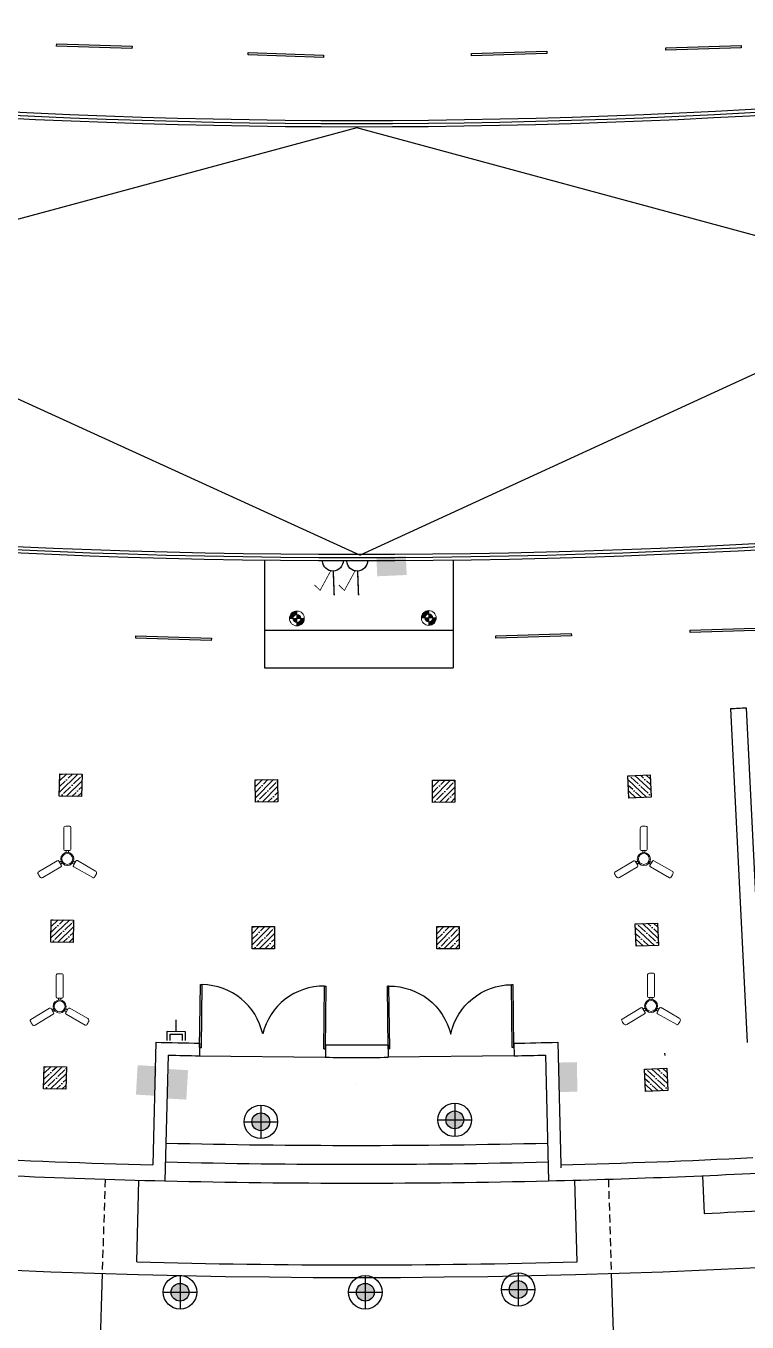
# Model space of a CAD drawing. Header units: inches. Extents: x -221585 to 401252, y -284294 to 332380.
# Drawn here: x 125136 to 126282, y 52463 to 54524 of the extents above; entities that cross this region are included whole.
import ezdxf

# ---------------------------------------------------------------- set-up
doc = ezdxf.new("R2010")
doc.units = ezdxf.units.IN
doc.header["$MEASUREMENT"] = 0
doc.linetypes.add('HIDDEN2', pattern=[0.1875, 0.125, -0.0625])
doc.layers.add('-6LTG', color=4, linetype='Continuous', lineweight=18)
doc.layers.add('ceilingfan', color=1, linetype='Continuous', lineweight=15)
for name, color, linetype in [('A_dimension_100', 233, 'Continuous'), ('E-LIGHT', 7, 'Continuous'), ('Lighting', 8, 'Continuous'), ('UPS', 7, 'Continuous')]:
    doc.layers.add(name, color=color, linetype=linetype)

# ---------------------------------------------------------------- blocks, each defined once
blk = doc.blocks.new('d2')
at = {"color": 1, "ltscale": 8}
for p, q in [((-332.772, -186.458, 9945.752), (-332.753, -186.454, 9945.752)), ((-332.628, -187.194, 9945.752), (-332.772, -186.458, 9945.752)), ((-332.609, -187.19, 9945.752), (-332.753, -186.454, 9945.752)), ((-332.753, -186.454, 9945.752), (-332.753, -186.454, 9945.732)), ((-332.753, -186.454, 9945.732), (-332.753, -186.454, 9945.732)), ((-334.226, -186.743, 9945.752), (-334.206, -186.739, 9945.752)), ((-334.082, -187.479, 9945.752), (-334.226, -186.743, 9945.752)), ((-334.062, -187.475, 9945.752), (-334.206, -186.739, 9945.752)), ((-332.628, -187.194, 9945.752), (-332.609, -187.19, 9945.752)), ((-334.063, -187.577, 9945.752), (-332.589, -187.288, 9945.752)), ((-334.082, -187.479, 9945.752), (-334.062, -187.475, 9945.752))]:
    blk.add_line(p, q, dxfattribs=at)
for centre, start, end in [((-332.628, -187.194, 9945.752), 101.092, 178.0402), ((-334.062, -187.475, 9945.752), 24.1438, 101.092)]:
    blk.add_arc(centre, 0.75, start, end, dxfattribs=at)
blk = doc.blocks.new('Fan')
at = {"color": 6}
for p, q in [((-5.8, 15.7), (-5.8, 48.4)), ((5.2, 50.1), (5.2, 15.7)), ((3.5, 14), (-4.1, 14)), ((-1.9, 14), (-1.9, 10.8)), ((1.5, 14), (1.5, 10.8)), ((-45.2, -19.5), (-15.9, -1.9)), ((-10.2, -11.4), (-38.2, -28.2)), ((-13.6, -2.5), (-9.7, -9)), ((-12.6, -4.2), (-9.9, -2.6)), ((-10.8, -7.1), (-8.1, -5.5)), ((10.3, -7.3), (7.6, -5.8)), ((12, -4.4), (9.3, -2.8)), ((9.4, -9.1), (13.2, -2.4)), ((39.7, -28.3), (10, -11.4)), ((15.5, -1.8), (43.8, -18))]:
    blk.add_line(p, q, dxfattribs=at)
for centre, radius in [((-0.2, 0.8), 10.2), ((-0.2, 0.9), 8.5)]:
    blk.add_circle(centre, radius, dxfattribs=at)
for centre, radius, start, end in [((-2.4, 48.4), 3.4, 92.735, 180), ((-0.2, 0.9), 51, 85.7207, 92.735), ((3.5, 50.1), 1.7, 0, 85.7207), ((-4.1, 15.7), 1.7, 180, 270), ((3.5, 15.7), 1.7, 270, 0), ((-44.4, -21), 1.7, 120.9808, 206.3239), ((-15, -3.4), 1.7, 30.9808, 120.9808), ((-11.1, -9.9), 1.7, 300.9808, 30.9808), ((10.8, -9.9), 1.7, 150.2708, 240.2708), ((14.6, -3.3), 1.7, 60.2708, 150.2708), ((42.1, -20.9), 3.4, 332.7215, 60.2708), ((-0.2, 0.9), 51, 206.3239, 213.3255), ((-40, -25.3), 3.4, 213.3255, 300.9808), ((40.6, -26.9), 1.7, 240.2708, 325.7165), ((-0.2, 0.9), 51, 325.7165, 332.7215)]:
    blk.add_arc(centre, radius, start, end, dxfattribs=at)
blk = doc.blocks.new('1x18W DOWNLIGHT')
h = blk.add_hatch(color=5)
h.paths.add_polyline_path([(38601.25, -1238.84, 0.414214), (38596.25, -1243.84), (38601.25, -1243.84)])
h.paths.add_polyline_path([(38601.25, -1238.84), (38601.25, -1243.84), (38606.25, -1243.84, 0.414214)])
h.paths.add_polyline_path([(38606.25, -1243.84), (38601.25, -1243.84), (38601.25, -1248.84, 0.414214)])
h.paths.add_polyline_path([(38601.25, -1243.84), (38596.25, -1243.84, 0.414214), (38601.25, -1248.84)])
at = {"color": 5}
for p, q in [((38601.25, -1253.24), (38601.25, -1234.44)), ((38610.65, -1243.84), (38591.85, -1243.84))]:
    blk.add_line(p, q, dxfattribs=at)
for radius in [9.4, 5]:
    blk.add_circle((38601.25, -1243.84), radius, dxfattribs=at)
blk = doc.blocks.new('OCCUPANCY SENSOR')
at = {"layer": '-6LTG'}
for points in [[(2516467, -1947561), (2516467, -1947506, 0.414214), (2516349, -1947624), (2516404, -1947624, -0.414214)], [(2516467, -1947624), (2516404, -1947624, 0.414214), (2516467, -1947687)], [(2516467, -1947561), (2516467, -1947624), (2516530, -1947624, 0.414214)], [(2516585, -1947624), (2516530, -1947624, -0.414214), (2516467, -1947687), (2516467, -1947742, 0.414214)]]:
    blk.add_hatch(color=3, dxfattribs=at).paths.add_polyline_path(points)
at = {"layer": '-6LTG', "color": 3}
for p, q in [((2516467, -1947742), (2516467, -1947506)), ((2516585, -1947624), (2516349, -1947624))]:
    blk.add_line(p, q, dxfattribs=at)
for radius in [118, 62.7]:
    blk.add_circle((2516467, -1947624), radius, dxfattribs=at)
blk = doc.blocks.new('ups 6A')
at = {"layer": 'E-LIGHT', "color": 4}
for points, const_width in [([(5905667, -1658491), (5905670, -1658287)], 11.7), ([(5905692, -1658286), (5905785, -1658448), (5905831, -1658401)], 6.64)]:
    blk.add_lwpolyline(points, dxfattribs=dict(at, const_width=const_width))
blk.add_arc((5905672, -1658200), 87.4, 179.0102, 359.0102, dxfattribs=at)

msp = doc.modelspace()

# ---------------------------------------------------------------- hatches: boundary and pattern name
at = {"ltscale": 10}
h = msp.add_hatch(dxfattribs=at)
h.set_pattern_fill('ANSI35', color=1, scale=50, angle=-1.0422)
h.set_pattern_definition([(43.9577733, (-34193.303, -125925.04), (-8.6766004, 8.99814456), []), (43.9577733, (-34184.466, -125925.2), (-8.6766004, 8.99814456), [15.625, -3.125, 0, -3.125])])
h.paths.add_polyline_path([(125224.5, 53298.3), (125225.2, 53333.8), (125189.7, 53334.4), (125189, 53299)])
h = msp.add_hatch(dxfattribs=at)
h.set_pattern_fill('ANSI35', color=1, scale=50, angle=92.1496)
h.set_pattern_definition([(137.14956, (313949.778, -95859.032), (-8.5010872, -9.164143), []), (137.14956, (313949.446, -95850.2), (-8.5010872, -9.164143), [15.625, -3.125, 0, -3.125])])
h.paths.add_polyline_path([(126128.3, 53332.6), (126092.8, 53331.3), (126094.2, 53295.8), (126129.7, 53297.2)])
h = msp.add_hatch(dxfattribs=at)
h.set_pattern_fill('ANSI35', color=1, scale=50, angle=0.29)
h.set_pattern_definition([(45.289993, (-29671.723, -129591.54), (-8.8834577, 8.79398543), []), (45.289993, (-29662.885, -129591.496), (-8.8834577, 8.79398543), [15.625, -3.125, 0, -3.125])])
h.paths.add_polyline_path([(125536.2, 53289.8), (125536, 53325.3), (125500.5, 53325.1), (125500.7, 53289.6)])
h = msp.add_hatch(dxfattribs=at)
h.set_pattern_fill('ANSI35', color=1, scale=50, angle=0.29)
h.set_pattern_definition([(45.289993, (-29390.16, -129592.228), (-8.8834577, 8.79398543), []), (45.289993, (-29381.321, -129592.183), (-8.8834577, 8.79398543), [15.625, -3.125, 0, -3.125])])
h.paths.add_polyline_path([(125817.7, 53289.1), (125817.5, 53324.6), (125782, 53324.4), (125782.2, 53288.9)])
h = msp.add_hatch(dxfattribs=at)
h.set_pattern_fill('ANSI35', color=1, scale=50, angle=-1.0422)
h.set_pattern_definition([(43.9577733, (-34207.074, -126157.051), (-8.6766004, 8.99814456), []), (43.9577733, (-34198.237, -126157.212), (-8.6766004, 8.99814456), [15.625, -3.125, 0, -3.125])])
h.paths.add_polyline_path([(125210.8, 53066.3), (125211.4, 53101.8), (125175.9, 53102.4), (125175.3, 53066.9)])
h = msp.add_hatch(dxfattribs=at)
h.set_pattern_fill('ANSI35', color=1, scale=50, angle=0.29)
h.set_pattern_definition([(45.289993, (-29676.725, -129825.168), (-8.8834577, 8.79398543), []), (45.289993, (-29667.886, -129825.123), (-8.8834577, 8.79398543), [15.625, -3.125, 0, -3.125])])
h.paths.add_polyline_path([(125531.1, 53056.1), (125531, 53091.6), (125495.5, 53091.4), (125495.7, 53055.9)])
h = msp.add_hatch(dxfattribs=at)
h.set_pattern_fill('ANSI35', color=1, scale=50, angle=0.29)
h.set_pattern_definition([(45.289993, (-29383.222, -129825.162), (-8.8834577, 8.79398543), []), (45.289993, (-29374.383, -129825.118), (-8.8834577, 8.79398543), [15.625, -3.125, 0, -3.125])])
h.paths.add_polyline_path([(125824.7, 53056.1), (125824.5, 53091.6), (125789, 53091.4), (125789.2, 53056)])
h = msp.add_hatch(dxfattribs=at)
h.set_pattern_fill('ANSI35', color=1, scale=50, angle=92.1496)
h.set_pattern_definition([(137.14956, (313961.521, -96094.595), (-8.5010872, -9.164143), []), (137.14956, (313961.19, -96085.762), (-8.5010872, -9.164143), [15.625, -3.125, 0, -3.125])])
h.paths.add_polyline_path([(126140.1, 53097.1), (126104.6, 53095.7), (126105.9, 53060.3), (126141.4, 53061.6)])
h = msp.add_hatch(dxfattribs=at)
h.set_pattern_fill('ANSI35', color=1, scale=50, angle=-1.0422)
h.set_pattern_definition([(43.9577733, (-34218.302, -126390.489), (-8.6766004, 8.99814456), []), (43.9577733, (-34209.464, -126390.65), (-8.6766004, 8.99814456), [15.625, -3.125, 0, -3.125])])
h.paths.add_polyline_path([(125199.5, 52832.9), (125200.2, 52868.4), (125164.7, 52869), (125164, 52833.5)])
h = msp.add_hatch(dxfattribs=at)
h.set_pattern_fill('ANSI35', color=1, scale=50, angle=92.1496)
h.set_pattern_definition([(137.14956, (313976.273, -96325.582), (-8.5010872, -9.164143), []), (137.14956, (313975.941, -96316.75), (-8.5010872, -9.164143), [15.625, -3.125, 0, -3.125])])
h.paths.add_polyline_path([(126154.8, 52866.1), (126119.3, 52864.7), (126120.7, 52829.3), (126156.1, 52830.6)])

# ---------------------------------------------------------------- linework, layer by layer
at = {"color": 2, "ltscale": 8}
for p, q in [((123851.1, 54512.3, 0.4), (125667, 53682, 0.4)), ((127472.7, 54512.3, 0.4), (125667, 53682, 0.4)), ((125661.9, 54362, 0.4), (123739.4, 53841.6, 0.4)), ((127584.4, 53841.6, 0.4), (125661.9, 54362, 0.4)), ((125257.1, 52539.8, 0.4), (125243, 52090, 0.4)), ((126066.5, 52539.8, 0.4), (126080.6, 52090, 0.4))]:
    msp.add_line(p, q, dxfattribs=at)
at = {"color": 5}
for p, q in [((125184.7, 54491.6), (125184.8, 54495.3)), ((125304.5, 54487.8), (125184.7, 54491.6)), ((125184.8, 54495.3), (125304.6, 54491.5)), ((125304.6, 54491.5), (125304.5, 54487.8)), ((125489.2, 54477.6), (125489.3, 54481.3)), ((125489.3, 54481.3), (125609.1, 54477.5)), ((125844, 54480.1), (125963.8, 54483.9)), ((125844.1, 54476.5), (125844, 54480.1)), ((125964, 54480.2), (125844.1, 54476.5)), ((125963.8, 54483.9), (125964, 54480.2)), ((126153, 54489.1), (126272.8, 54492.9)), ((126153.1, 54485.5), (126153, 54489.1)), ((126273, 54489.2), (126153.1, 54485.5)), ((126272.8, 54492.9), (126273, 54489.2)), ((125609, 54473.8), (125489.2, 54477.6)), ((125609.1, 54477.5), (125609, 54473.8)), ((125310.8, 53550.3, 0.4), (125310.9, 53554, 0.4)), ((125310.9, 53554, 0.4), (125430.8, 53550.1, 0.4)), ((125883, 53554, 0.4), (126002.9, 53557.8, 0.4)), ((125883.1, 53550.3, 0.4), (125883, 53554, 0.4)), ((126003, 53554.1, 0.4), (125883.1, 53550.3, 0.4)), ((126002.9, 53557.8, 0.4), (126003, 53554.1, 0.4)), ((126192, 53563, 0.4), (126311.9, 53566.8, 0.4)), ((126192.1, 53559.3, 0.4), (126192, 53563, 0.4)), ((126312, 53563.1, 0.4), (126192.1, 53559.3, 0.4)), ((125430.6, 53546.4, 0.4), (125310.8, 53550.3, 0.4)), ((125430.8, 53550.1, 0.4), (125430.6, 53546.4, 0.4)), ((126152, 52886.4, 0.4), (126151.8, 52890, 0.4))]:
    msp.add_line(p, q, dxfattribs=at)
at = {"color": 8, "ltscale": 10}
for p, q in [((125515.2, 53673, 0.4), (125515.2, 53503, 0.4)), ((125815.2, 53673, 0.4), (125815.2, 53503, 0.4)), ((125515.2, 53563, 0.4), (125815.2, 53563, 0.4)), ((125515.2, 53503, 0.4), (125815.2, 53503, 0.4))]:
    msp.add_line(p, q, dxfattribs=at)
at = {"color": 4, "ltscale": 8}
for p, q in [((126255.9, 53438.1, 0.4), (126282.3, 52907.3, 0.4)), ((126280.8, 53439.4, 0.4), (126305.8, 52938.5, 0.4))]:
    msp.add_line(p, q, dxfattribs=at)
at = {"color": 4, "ltscale": 10}
for p, q in [((125342.3, 52907.5, 0.4), (125337.6, 52712.6, 0.4)), ((125412.1, 52906, 0.4), (125411.7, 52886, 0.4)), ((125612.1, 52903.6, 0.4), (125612, 52883.6, 0.4)), ((125711.6, 52903.6, 0.4), (125711.7, 52883.6, 0.4)), ((125911.6, 52905.9, 0.4), (125912, 52885.9, 0.4)), ((125981.4, 52907.5, 0.4), (125986, 52712.6, 0.4)), ((125361.8, 52887.1, 0.4), (125357, 52687.1, 0.4)), ((125961.9, 52887, 0.4), (125966.6, 52687.1, 0.4)), ((125986.1, 52711.4, 0.4), (125986.2, 52707.6, 0.4))]:
    msp.add_line(p, q, dxfattribs=at)
at = {"color": 6, "ltscale": 10}
msp.add_line((125661.7, 52840.5, 0.4), (125661.7, 52840.5, 0.4), dxfattribs=at)
at = {"color": 2, "linetype": 'HIDDEN2', "ltscale": 100}
for p, q in [((125261.8, 52689.7, 0.4), (125257.1, 52539.8, 0.4)), ((126061.8, 52689.7, 0.4), (126066.5, 52539.8, 0.4)), ((125257.1, 52539.8, 0.4), (125257.1, 52539.8, 0.4)), ((126066.5, 52539.8, 0.4), (126066.5, 52539.8, 0.4))]:
    msp.add_line(p, q, dxfattribs=at)
at = {"color": 20, "ltscale": 10}
for p, q in [((125312, 52558.2, 0.4), (125315.5, 52688.2, 0.4)), ((126012, 52558.2, 0.4), (126008.4, 52688.2, 0.4))]:
    msp.add_line(p, q, dxfattribs=at)
at = {"color": 1, "ltscale": 10}
msp.add_line((126211.7, 52695.3, 0.4), (126214.3, 52635.4, 0.4), dxfattribs=at)
for points, elevation in [([(125189.7, 53334.4), (125225.2, 53333.8), (125224.5, 53298.3), (125189, 53299)], 0.8), ([(126094.2, 53295.8), (126092.8, 53331.3), (126128.3, 53332.6), (126129.7, 53297.2)], 1.2), ([(125500.5, 53325.1), (125536, 53325.3), (125536.2, 53289.8), (125500.7, 53289.6)], 1.2), ([(125782, 53324.4), (125817.5, 53324.6), (125817.7, 53289.1), (125782.2, 53288.9)], 1.7), ([(125175.9, 53102.4), (125211.4, 53101.8), (125210.8, 53066.3), (125175.3, 53066.9)], 1.2), ([(125495.5, 53091.4), (125531, 53091.6), (125531.1, 53056.1), (125495.7, 53055.9)], 1.7), ([(125789, 53091.4), (125824.5, 53091.6), (125824.7, 53056.1), (125789.2, 53056)], 1.7), ([(126105.9, 53060.3), (126104.6, 53095.7), (126140.1, 53097.1), (126141.4, 53061.6)], 1.2), ([(125164.7, 52869), (125200.2, 52868.4), (125199.5, 52832.9), (125164, 52833.5)], 1.2), ([(126120.7, 52829.3), (126119.3, 52864.7), (126154.8, 52866.1), (126156.1, 52830.6)], 0.8)]:
    msp.add_lwpolyline(points, close=True, dxfattribs=dict(at, elevation=elevation))
at = {"color": 2, "ltscale": 8}
for centre, radius, start, end in [((125661.9, 65452, 0.4), 11078.5, 260.54951, 279.45049), ((125661.9, 65452, 0.4), 11083.5, 260.57536, 279.42464), ((125661.9, 65452, 0.4), 11088.5, 260.60118, 279.39882), ((125661.9, 65452, 0.4), 11768.5, 260.59819, 279.40181), ((125661.9, 65452, 0.4), 11778.5, 260.54951, 279.45049), ((125661.9, 65452, 0.4), 11773.5, 260.57384, 279.42616), ((125662, 65403.5, 0.4), 12660, 268.62621, 271.37255), ((125662, 65403.5, 0.4), 12690, 268.62621, 271.37254), ((125662, 65403.5, 0.4), 12720, 268.62621, 271.37253)]:
    msp.add_arc(centre, radius, start, end, dxfattribs=at)
at = {"color": 4, "ltscale": 10}
for centre, radius, start, end in [((125618.2, 66308.4, 0.4), 12886, 272.83661, 272.94776), ((125662, 65403.5, 0.4), 12500, 268.53454, 268.85453), ((125662, 65403.5, 0.4), 12500, 269.7713, 270.22753), ((125662, 65403.5, 0.4), 12500, 271.1443, 271.46429), ((125662, 65403.5, 0.4), 12520, 268.62621, 268.85454), ((125662, 65403.5, 0.4), 12520, 269.7713, 270.22753), ((125662, 65403.5, 0.4), 12520, 271.14429, 271.37261), ((125661.9, 65452, 0.4), 12768.5, 266.3405, 268.63161), ((125661.9, 65452, 0.4), 12743.5, 267.14592, 268.54173), ((125661.7, 65458.9, 0.4), 12750.4, 271.45756, 272.83104), ((125661.9, 65452, 0.4), 12768.5, 271.36749, 273.21046)]:
    msp.add_arc(centre, radius, start, end, dxfattribs=at)
at = {"color": 20, "ltscale": 10}
for centre, radius, start, end in [((125662, 65403.5, 0.4), 12870, 260.08648, 279.91229), ((125661.9, 65452, 0.4), 12828.5, 272.46779, 274.263), ((125662, 65403.5, 0.4), 12850, 268.43922, 271.56078)]:
    msp.add_arc(centre, radius, start, end, dxfattribs=at)
at = {"color": 3, "ltscale": 10}
for points in [[(125693.1, 53678.6, 0.4), (125739.9, 53680.6, 0.4), (125694.4, 53648.6, 0.4), (125741.2, 53650.6, 0.4)], [(126011.7, 52875.9, 0.4), (126012.7, 52829, 0.4), (125981.7, 52875.2, 0.4), (125982.7, 52828.3, 0.4)], [(125343.5, 52869.3, 0.4), (125340.8, 52822.5, 0.4), (125313.5, 52871.1, 0.4), (125310.8, 52824.3, 0.4)], [(125393.6, 52863.1, 0.4), (125390.9, 52816.3, 0.4), (125363.6, 52864.9, 0.4), (125360.9, 52818.1, 0.4)]]:
    msp.add_solid(points, dxfattribs=at)
at = {"layer": 'A_dimension_100', "color": 3, "ltscale": 0.05}
for points in [[(125375, 52924.9), (125375, 52943)], [(125360.5, 52910.5), (125360.5, 52925), (125389, 52924.8), (125388.9, 52910.4)], [(125365, 52910.4), (125365, 52920.4), (125384.5, 52920.4), (125384.4, 52910.4)]]:
    msp.add_lwpolyline(points, dxfattribs=at)

# ---------------------------------------------------------------- block references
at = {"color": 7, "xscale": 0.1, "yscale": 0.1, "zscale": 0.1}
for p in [(-125870.3, 248344.7), (-126080, 248343.9)]:
    msp.add_blockref('OCCUPANCY SENSOR', p, dxfattribs=at)
at = {"color": 1}
for p, xscale, yscale, zscale, rotation in [((174046.3, 68247.4, -1324013.4), 133.1235590033006, 133.1235590033006, 133.1235590033006, 348.2146115695031), ((77279.3, 68253.6, -1324013.4), -133.1235590032855, 133.1235590032884, 133.1235590032949, 11.77801309494379)]:
    msp.add_blockref('d2', p, dxfattribs=dict(at, xscale=xscale, yscale=yscale, zscale=zscale, rotation=rotation))
at = {"layer": 'ceilingfan', "xscale": 1.02030405060046, "yscale": 1.02030405060046, "zscale": 1.02030405060046}
for p in [(125201.9, 53198.2, 0.4), (126118.4, 53198.1, 0.4), (125189.7, 52963.6, 0.4), (126129.9, 52964.4, 0.4)]:
    msp.add_blockref('Fan', p, dxfattribs=at)
at = {"layer": 'Lighting', "color": 8, "xscale": 2.836350402006305, "yscale": 2.836350402006305, "zscale": 2.836350402006305, "rotation": 180}
for p in [(235304.3, 49256.1, 0.4), (234996.1, 49253.1, 0.4), (234867.6, 48982, 0.4), (235162.1, 48982, 0.4), (235405.1, 48986.3, 0.4)]:
    msp.add_blockref('1x18W DOWNLIGHT', p, dxfattribs=at)
at = {"layer": 'UPS', "color": 3, "xscale": -0.1887460698150345, "yscale": 0.1887460698150344, "zscale": 0.1887460698150344, "rotation": 1.358919985029861}
for p in [(1232560.2, 392999, 0.4), (1232598.9, 392998.9, 0.4)]:
    msp.add_blockref('ups 6A', p, dxfattribs=at)

doc.saveas('drawing.dxf')
